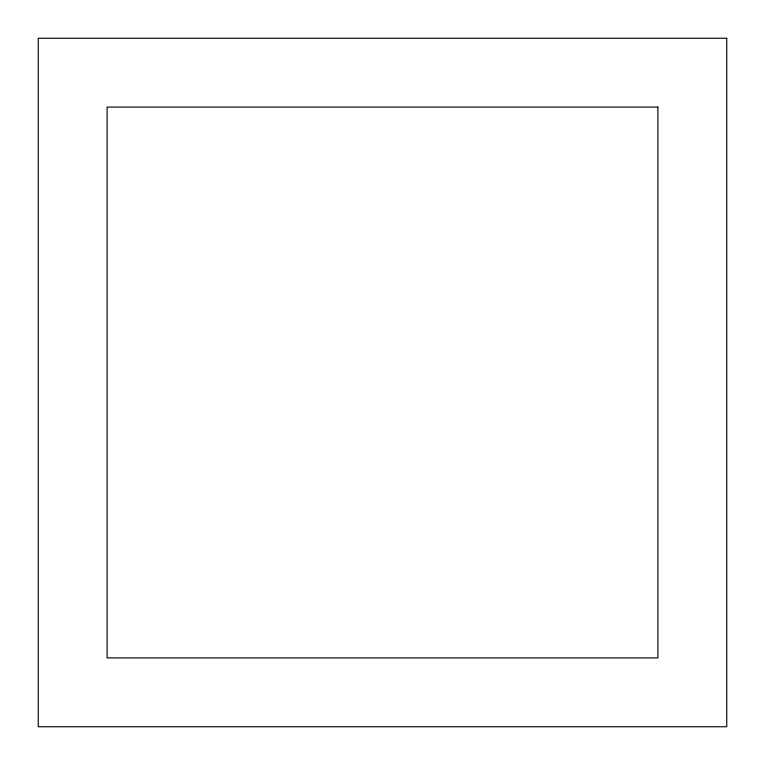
<?xml version="1.0" encoding="UTF-8"?>
<svg xmlns="http://www.w3.org/2000/svg" width="765" height="765" viewBox="0 0 765 765"><rect width="100%" height="100%" fill="white"/><g stroke="black" fill="none" stroke-linecap="round" stroke-linejoin="round"><path stroke-width="1.15" d="M726.75 38.25L38.25 38.25L38.25 726.75L726.75 726.75L726.75 38.25M657.9 107.1L107.1 107.1L107.1 657.9L657.9 657.9L657.9 107.1"/></g></svg>
